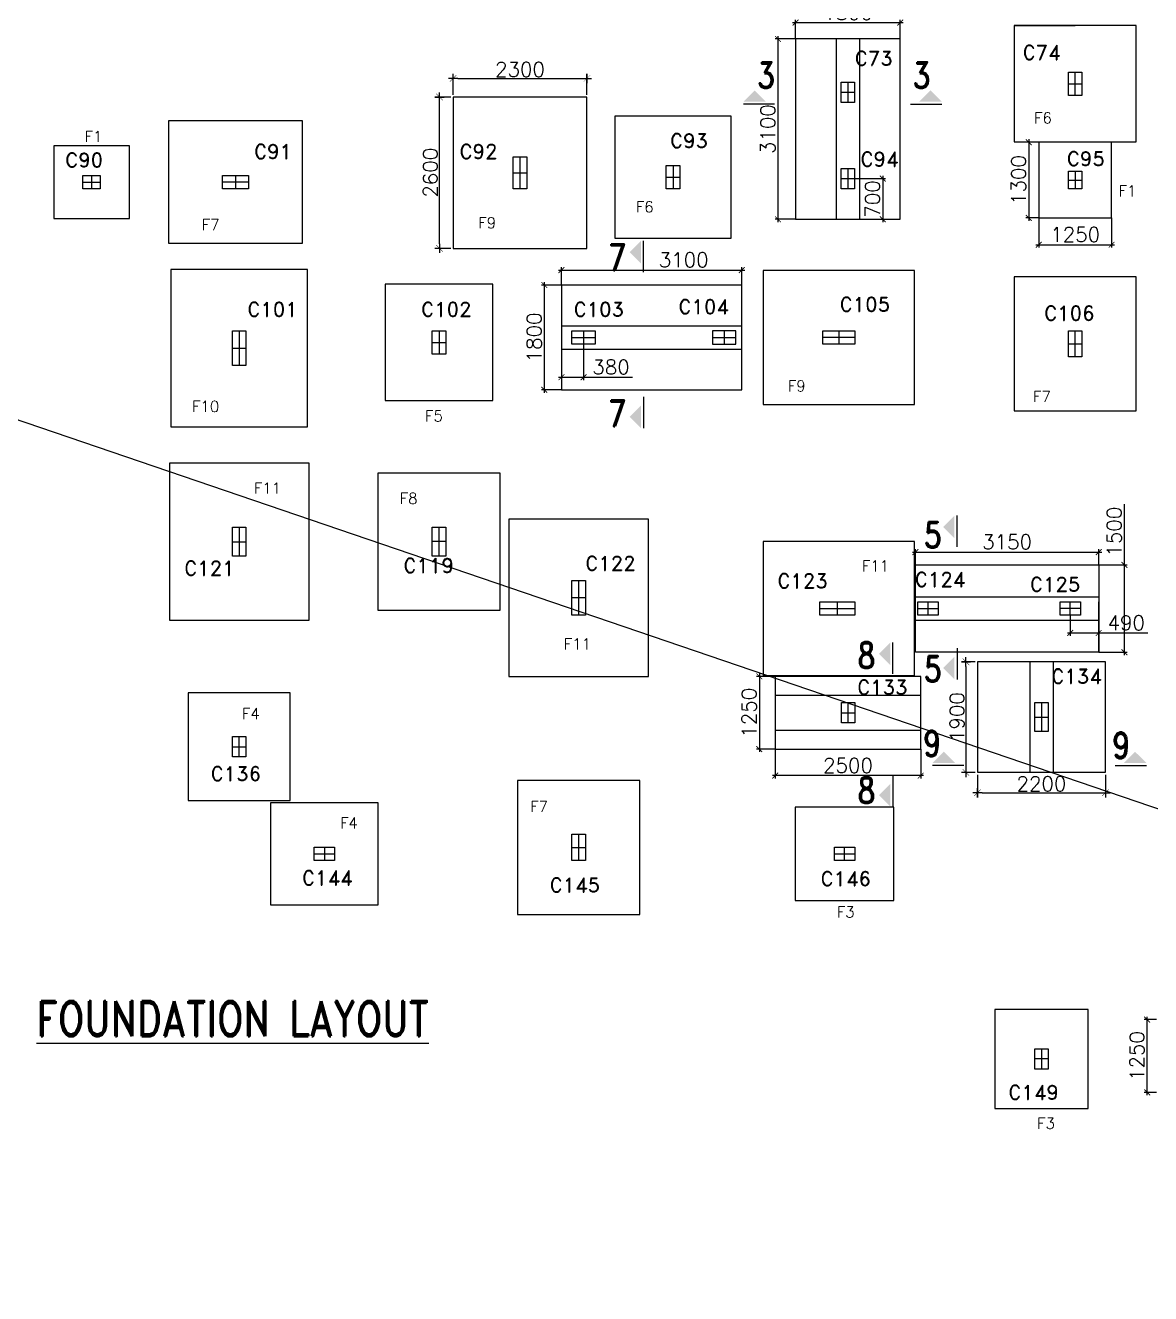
# Model space of a CAD drawing. Extents: x -135417 to 231627, y -456934 to -124458.
# Drawn here: x 31842 to 51183, y -383897 to -362100 of the extents above; entities that cross this region are included whole.
import ezdxf
from ezdxf.enums import TextEntityAlignment as Align

# ---------------------------------------------------------------- set-up
doc = ezdxf.new("R2010")
doc.units = 0
doc.header["$LTSCALE"] = 1000
doc.header["$MEASUREMENT"] = 0
doc.layers.get('0').update_dxf_attribs({"linetype": 'CONTINUOUS'})
doc.layers.get('DEFPOINTS').update_dxf_attribs({"linetype": 'CONTINUOUS'})
for name, color, linetype in [('BEAM', 4, 'CONTINUOUS'), ('COLU-1', 3, 'CONTINUOUS'), ('CON', 2, 'CONTINUOUS'), ('DIM', 9, 'CONTINUOUS'), ('ECPL', 5, 'CONTINUOUS'), ('FOOT', 4, 'CONTINUOUS'), ('SECT', 6, 'CONTINUOUS'), ('TXT1', 2, 'CONTINUOUS')]:
    doc.layers.add(name, color=color, linetype=linetype)
doc.styles.add('DIM-ARIAL', font='ARIAL.TTF', dxfattribs={"width": 0.75})
doc.styles.add('ROMAND', font='romand.shx')
doc.styles.add('ROMANS', font='r.shx', dxfattribs={"height": 250})
doc.dimstyles.new('INT', dxfattribs={"dimtxt": 200, "dimasz": 80, "dimexe": 80, "dimexo": 40, "dimgap": 30, "dimtad": 1, "dimdec": 0, "dimzin": 0, "dimtxsty": 'ROMANS', "dimblk": 'DIMTICK', "dimblk1": 'DIMTICK', "dimblk2": 'DIMTICK', "dimsah": 1, "dimcen": -0.25, "dimclrd": 7, "dimclre": 7, "dimclrt": 4, "dimazin": 3, "dimtfac": 1, "dimtdec": 0, "dimtix": 1, "dimtofl": 0, "dimtmove": 0, "dimatfit": 3, "dimtolj": 1, "dimtzin": 0})
doc.dimstyles.new('NEW', dxfattribs={"dimtxt": 250, "dimasz": 100, "dimexe": 50, "dimexo": 0.03, "dimgap": 50, "dimtad": 1, "dimdec": 0, "dimrnd": 1e-05, "dimzin": 0, "dimtxsty": 'ROMANS', "dimblk": 'ARCHTICK', "dimblk1": 'ARCHTICK', "dimblk2": 'ARCHTICK', "dimsah": 1, "dimcen": 0, "dimdle": 50, "dimclrd": 7, "dimclre": 7, "dimclrt": 4, "dimazin": 3, "dimtfac": 1, "dimtdec": 0, "dimtofl": 0, "dimtmove": 0, "dimatfit": 3, "dimtolj": 1, "dimtzin": 0})

# ---------------------------------------------------------------- blocks, each defined once
blk = doc.blocks.new('DIMTICK')
for p, q in [((-1, 0), (1, 0)), ((0, 1), (0, -1))]:
    blk.add_line(p, q)
at = {"color": 2, "const_width": 0.1}
blk.add_lwpolyline([(0.71, 0.71), (-0.71, -0.71)], dxfattribs=at)
blk = doc.blocks.new('*D127')
at = {"color": 7, "linetype": 'BYBLOCK'}
for p, q in [((39153, -363332), (38878, -363332)), ((38958, -365852), (38958, -363412)), ((39153, -365932), (38878, -365932))]:
    blk.add_line(p, q, dxfattribs=at)
at = {"layer": 'DEFPOINTS', "color": 0, "linetype": 'BYBLOCK'}
for p in [(38958, -363332), (39193, -363332), (39193, -365932)]:
    blk.add_point(p, dxfattribs=at)
at = {"color": 7, "linetype": 'BYBLOCK', "xscale": 80, "yscale": 80, "zscale": 80}
for p, rotation in [((38958, -363332), 90), ((38958, -365932), 270)]:
    blk.add_blockref('DIMTICK', p, dxfattribs=dict(at, rotation=rotation))
at = {"color": 4, "linetype": 'BYBLOCK', "insert": (38803, -364632), "char_height": 250, "attachment_point": 5, "rotation": 90, "style": 'ROMANS'}
blk.add_mtext('\\A1;2600', dxfattribs=at)
blk = doc.blocks.new('*D125')
at = {"color": 7, "linetype": 'BYBLOCK'}
for p, q in [((39193, -363292), (39193, -362932)), ((39273, -363012), (41413, -363012)), ((41493, -363292), (41493, -362932))]:
    blk.add_line(p, q, dxfattribs=at)
at = {"layer": 'DEFPOINTS', "color": 0, "linetype": 'BYBLOCK'}
for p in [(41493, -363012), (39193, -363332), (41493, -363332)]:
    blk.add_point(p, dxfattribs=at)
at = {"color": 7, "linetype": 'BYBLOCK', "xscale": 80, "yscale": 80, "zscale": 80, "rotation": 180}
blk.add_blockref('DIMTICK', (39193, -363012), dxfattribs=at)
at = {"color": 7, "linetype": 'BYBLOCK', "xscale": 80, "yscale": 80, "zscale": 80}
blk.add_blockref('DIMTICK', (41493, -363012), dxfattribs=at)
at = {"color": 4, "linetype": 'BYBLOCK', "insert": (40343, -362857), "char_height": 250, "attachment_point": 5, "style": 'ROMANS'}
blk.add_mtext('\\A1;2300', dxfattribs=at)
blk = doc.blocks.new('_ARCHTICK')
at = {"color": 0, "linetype": 'BYBLOCK', "const_width": 0.15}
blk.add_lwpolyline([(-0.5, -0.5), (0.5, 0.5)], dxfattribs=at)
blk = doc.blocks.new('*D154')
at = {"linetype": 'BYBLOCK'}
for p, q in [((48836, -362103), (49886, -362103)), ((50936, -362103), (49887, -362103))]:
    blk.add_line(p, q, dxfattribs=at)
at = {"layer": 'DEFPOINTS', "color": 0, "linetype": 'BYBLOCK'}
for p in [(48836, -362103), (50936, -362103), (50936, -362103)]:
    blk.add_point(p, dxfattribs=at)
at = {"linetype": 'BYBLOCK', "xscale": 0.05, "yscale": 0.05, "zscale": 0.05, "rotation": 180}
blk.add_blockref('_ARCHTICK', (48836, -362103), dxfattribs=at)
at = {"linetype": 'BYBLOCK', "xscale": 0.05, "yscale": 0.05, "zscale": 0.05}
blk.add_blockref('_ARCHTICK', (50936, -362103), dxfattribs=at)
at = {"color": 53, "linetype": 'BYBLOCK', "insert": (49886, -362103), "char_height": 0.17, "attachment_point": 5, "style": 'DIM-ARIAL'}
blk.add_mtext('\\A1;2100.000', dxfattribs=at)
blk = doc.blocks.new('*D103')
at = {"color": 7, "linetype": 'BYBLOCK'}
for p, q in [((48166, -373038), (47929, -373038)), ((48009, -373118), (48009, -374858)), ((48166, -374938), (47929, -374938))]:
    blk.add_line(p, q, dxfattribs=at)
at = {"layer": 'DEFPOINTS', "color": 0, "linetype": 'BYBLOCK'}
for p in [(48206, -373038), (48009, -374938), (48206, -374938)]:
    blk.add_point(p, dxfattribs=at)
at = {"color": 7, "linetype": 'BYBLOCK', "xscale": 80, "yscale": 80, "zscale": 80}
for p, rotation in [((48009, -373038), 90), ((48009, -374938), 270)]:
    blk.add_blockref('DIMTICK', p, dxfattribs=dict(at, rotation=rotation))
at = {"color": 4, "linetype": 'BYBLOCK', "insert": (47854, -373988), "char_height": 250, "attachment_point": 5, "rotation": 90, "style": 'ROMANS'}
blk.add_mtext('\\A1;1900', dxfattribs=at)
blk = doc.blocks.new('*D102')
at = {"color": 7, "linetype": 'BYBLOCK'}
for p, q in [((48206, -374978), (48206, -375370)), ((50406, -374978), (50406, -375370)), ((48286, -375290), (50326, -375290))]:
    blk.add_line(p, q, dxfattribs=at)
at = {"layer": 'DEFPOINTS', "color": 0, "linetype": 'BYBLOCK'}
for p in [(48206, -374938), (50406, -374938), (50406, -375290)]:
    blk.add_point(p, dxfattribs=at)
at = {"color": 7, "linetype": 'BYBLOCK', "xscale": 80, "yscale": 80, "zscale": 80, "rotation": 180}
blk.add_blockref('DIMTICK', (48206, -375290), dxfattribs=at)
at = {"color": 7, "linetype": 'BYBLOCK', "xscale": 80, "yscale": 80, "zscale": 80}
blk.add_blockref('DIMTICK', (50406, -375290), dxfattribs=at)
at = {"color": 4, "linetype": 'BYBLOCK', "insert": (49306, -375135), "char_height": 250, "attachment_point": 5, "style": 'ROMANS'}
blk.add_mtext('\\A1;2200', dxfattribs=at)
blk = doc.blocks.new('*D105')
at = {"color": 7, "linetype": 'BYBLOCK'}
for p, q in [((49801, -372238), (49801, -372592)), ((50291, -372238), (50291, -372592)), ((49751, -372542), (50291, -372542)), ((50291, -372542), (51134, -372542))]:
    blk.add_line(p, q, dxfattribs=at)
at = {"layer": 'DEFPOINTS', "color": 0, "linetype": 'BYBLOCK'}
for p in [(49801, -372238), (50291, -372238), (50291, -372542)]:
    blk.add_point(p, dxfattribs=at)
at = {"color": 7, "linetype": 'BYBLOCK', "xscale": 100, "yscale": 100, "zscale": 100, "rotation": 180}
blk.add_blockref('_ARCHTICK', (49801, -372542), dxfattribs=at)
at = {"color": 7, "linetype": 'BYBLOCK', "xscale": 100, "yscale": 100, "zscale": 100}
blk.add_blockref('_ARCHTICK', (50291, -372542), dxfattribs=at)
at = {"color": 4, "linetype": 'BYBLOCK', "insert": (50763, -372367), "char_height": 250, "attachment_point": 5, "style": 'ROMANS'}
blk.add_mtext('\\A1;490', dxfattribs=at)
blk = doc.blocks.new('*D101')
at = {"color": 7, "linetype": 'BYBLOCK'}
for p, q in [((47091, -371152), (50341, -371152)), ((47141, -371373), (47141, -371102)), ((50291, -371373), (50291, -371102))]:
    blk.add_line(p, q, dxfattribs=at)
at = {"layer": 'DEFPOINTS', "color": 0, "linetype": 'BYBLOCK'}
for p in [(50291, -371152), (47141, -371373), (50291, -371373)]:
    blk.add_point(p, dxfattribs=at)
at = {"color": 7, "linetype": 'BYBLOCK', "xscale": 100, "yscale": 100, "zscale": 100, "rotation": 180}
blk.add_blockref('_ARCHTICK', (47141, -371152), dxfattribs=at)
at = {"color": 7, "linetype": 'BYBLOCK', "xscale": 100, "yscale": 100, "zscale": 100}
blk.add_blockref('_ARCHTICK', (50291, -371152), dxfattribs=at)
at = {"color": 4, "linetype": 'BYBLOCK', "insert": (48716, -370977), "char_height": 250, "attachment_point": 5, "style": 'ROMANS'}
blk.add_mtext('\\A1;3150', dxfattribs=at)
blk = doc.blocks.new('*D104')
at = {"color": 7, "linetype": 'BYBLOCK'}
for p, q in [((50731, -371373), (50731, -370328)), ((50291, -371373), (50781, -371373)), ((50731, -372923), (50731, -371373)), ((50291, -372873), (50781, -372873))]:
    blk.add_line(p, q, dxfattribs=at)
at = {"layer": 'DEFPOINTS', "color": 0, "linetype": 'BYBLOCK'}
for p in [(50291, -371373), (50731, -371373), (50291, -372873)]:
    blk.add_point(p, dxfattribs=at)
at = {"color": 7, "linetype": 'BYBLOCK', "xscale": 100, "yscale": 100, "zscale": 100}
for p, rotation in [((50731, -371373), 90), ((50731, -372873), 270)]:
    blk.add_blockref('_ARCHTICK', p, dxfattribs=dict(at, rotation=rotation))
at = {"color": 4, "linetype": 'BYBLOCK', "insert": (50556, -370801), "char_height": 250, "attachment_point": 5, "rotation": 90, "style": 'ROMANS'}
blk.add_mtext('\\A1;1500', dxfattribs=at)
blk = doc.blocks.new('*D130')
at = {"color": 7, "linetype": 'BYBLOCK'}
for p, q in [((41006, -366305), (44206, -366305)), ((41056, -366563), (41056, -366255)), ((44156, -366563), (44156, -366255))]:
    blk.add_line(p, q, dxfattribs=at)
at = {"layer": 'DEFPOINTS', "color": 0, "linetype": 'BYBLOCK'}
for p in [(44156, -366305), (41056, -366563), (44156, -366563)]:
    blk.add_point(p, dxfattribs=at)
at = {"color": 7, "linetype": 'BYBLOCK', "xscale": 100, "yscale": 100, "zscale": 100, "rotation": 180}
blk.add_blockref('_ARCHTICK', (41056, -366305), dxfattribs=at)
at = {"color": 7, "linetype": 'BYBLOCK', "xscale": 100, "yscale": 100, "zscale": 100}
blk.add_blockref('_ARCHTICK', (44156, -366305), dxfattribs=at)
at = {"color": 4, "linetype": 'BYBLOCK', "insert": (43157, -366130), "char_height": 250, "attachment_point": 5, "style": 'ROMANS'}
blk.add_mtext('\\A1;3100', dxfattribs=at)
blk = doc.blocks.new('*D94')
at = {"color": 7, "linetype": 'BYBLOCK'}
for p, q in [((41056, -366563), (40712, -366563)), ((40762, -368413), (40762, -366513)), ((41056, -368363), (40712, -368363))]:
    blk.add_line(p, q, dxfattribs=at)
at = {"layer": 'DEFPOINTS', "color": 0, "linetype": 'BYBLOCK'}
for p in [(40762, -366563), (41056, -366563), (41056, -368363)]:
    blk.add_point(p, dxfattribs=at)
at = {"color": 7, "linetype": 'BYBLOCK', "xscale": 100, "yscale": 100, "zscale": 100}
for p, rotation in [((40762, -366563), 90), ((40762, -368363), 270)]:
    blk.add_blockref('_ARCHTICK', p, dxfattribs=dict(at, rotation=rotation))
at = {"color": 4, "linetype": 'BYBLOCK', "insert": (40587, -367463), "char_height": 250, "attachment_point": 5, "rotation": 90, "style": 'ROMANS'}
blk.add_mtext('\\A1;1800', dxfattribs=at)
blk = doc.blocks.new('*D97')
at = {"color": 7, "linetype": 'BYBLOCK'}
for p, q in [((41056, -367578), (41056, -368197)), ((41436, -367578), (41436, -368197)), ((41006, -368147), (41436, -368147)), ((41436, -368147), (42279, -368147))]:
    blk.add_line(p, q, dxfattribs=at)
at = {"layer": 'DEFPOINTS', "color": 0, "linetype": 'BYBLOCK'}
for p in [(41056, -367578), (41436, -367578), (41056, -368147)]:
    blk.add_point(p, dxfattribs=at)
at = {"color": 7, "linetype": 'BYBLOCK', "xscale": 100, "yscale": 100, "zscale": 100, "rotation": 180}
blk.add_blockref('_ARCHTICK', (41056, -368147), dxfattribs=at)
at = {"color": 7, "linetype": 'BYBLOCK', "xscale": 100, "yscale": 100, "zscale": 100}
blk.add_blockref('_ARCHTICK', (41436, -368147), dxfattribs=at)
at = {"color": 4, "linetype": 'BYBLOCK', "insert": (41908, -367972), "char_height": 250, "attachment_point": 5, "style": 'ROMANS'}
blk.add_mtext('\\A1;380', dxfattribs=at)
blk = doc.blocks.new('*D96')
at = {"color": 7, "linetype": 'BYBLOCK'}
for p, q in [((44731, -374538), (44731, -375044)), ((47231, -374538), (47231, -375044)), ((47281, -374994), (44681, -374994))]:
    blk.add_line(p, q, dxfattribs=at)
at = {"layer": 'DEFPOINTS', "color": 0, "linetype": 'BYBLOCK'}
for p in [(44731, -374538), (47231, -374538), (44731, -374994)]:
    blk.add_point(p, dxfattribs=at)
at = {"color": 7, "linetype": 'BYBLOCK', "xscale": 100, "yscale": 100, "zscale": 100, "rotation": 180}
blk.add_blockref('_ARCHTICK', (44731, -374994), dxfattribs=at)
at = {"color": 7, "linetype": 'BYBLOCK', "xscale": 100, "yscale": 100, "zscale": 100}
blk.add_blockref('_ARCHTICK', (47231, -374994), dxfattribs=at)
at = {"color": 4, "linetype": 'BYBLOCK', "insert": (45981, -374819), "char_height": 250, "attachment_point": 5, "style": 'ROMANS'}
blk.add_mtext('\\A1;2500', dxfattribs=at)
blk = doc.blocks.new('*D98')
at = {"color": 7, "linetype": 'BYBLOCK'}
for p, q in [((44731, -373288), (44407, -373288)), ((44457, -373238), (44457, -374588)), ((44731, -374538), (44407, -374538))]:
    blk.add_line(p, q, dxfattribs=at)
at = {"layer": 'DEFPOINTS', "color": 0, "linetype": 'BYBLOCK'}
for p in [(44731, -373288), (44457, -374538), (44731, -374538)]:
    blk.add_point(p, dxfattribs=at)
at = {"color": 7, "linetype": 'BYBLOCK', "xscale": 100, "yscale": 100, "zscale": 100}
for p, rotation in [((44457, -373288), 90), ((44457, -374538), 270)]:
    blk.add_blockref('_ARCHTICK', p, dxfattribs=dict(at, rotation=rotation))
at = {"color": 4, "linetype": 'BYBLOCK', "insert": (44282, -373913), "char_height": 250, "attachment_point": 5, "rotation": 90, "style": 'ROMANS'}
blk.add_mtext('\\A1;1250', dxfattribs=at)
blk = doc.blocks.new('*D100')
at = {"color": 7, "linetype": 'BYBLOCK'}
for p, q in [((51286, -379188), (51073, -379188)), ((51123, -380488), (51123, -379138)), ((51286, -380438), (51073, -380438))]:
    blk.add_line(p, q, dxfattribs=at)
at = {"layer": 'DEFPOINTS', "color": 0, "linetype": 'BYBLOCK'}
for p in [(51123, -379188), (51286, -379188), (51286, -380438)]:
    blk.add_point(p, dxfattribs=at)
at = {"color": 7, "linetype": 'BYBLOCK', "xscale": 100, "yscale": 100, "zscale": 100}
for p, rotation in [((51123, -379188), 90), ((51123, -380438), 270)]:
    blk.add_blockref('_ARCHTICK', p, dxfattribs=dict(at, rotation=rotation))
at = {"color": 4, "linetype": 'BYBLOCK', "insert": (50948, -379813), "char_height": 250, "attachment_point": 5, "rotation": 90, "style": 'ROMANS'}
blk.add_mtext('\\A1;1250', dxfattribs=at)
blk = doc.blocks.new('*D131')
at = {"color": 7, "linetype": 'BYBLOCK'}
for p, q in [((45079, -362333), (44727, -362333)), ((44777, -362283), (44777, -365483)), ((45079, -365433), (44727, -365433))]:
    blk.add_line(p, q, dxfattribs=at)
at = {"layer": 'DEFPOINTS', "color": 0, "linetype": 'BYBLOCK'}
for p in [(45079, -362333), (44777, -365433), (45079, -365433)]:
    blk.add_point(p, dxfattribs=at)
at = {"color": 7, "linetype": 'BYBLOCK', "xscale": 100, "yscale": 100, "zscale": 100}
for p, rotation in [((44777, -362333), 90), ((44777, -365433), 270)]:
    blk.add_blockref('_ARCHTICK', p, dxfattribs=dict(at, rotation=rotation))
at = {"color": 4, "linetype": 'BYBLOCK', "insert": (44602, -363883), "char_height": 250, "attachment_point": 5, "rotation": 90, "style": 'ROMANS'}
blk.add_mtext('\\A1;3100', dxfattribs=at)
blk = doc.blocks.new('*D115')
at = {"color": 7, "linetype": 'BYBLOCK'}
for p, q in [((45079, -362333), (45079, -362003)), ((46879, -362333), (46879, -362003)), ((45029, -362053), (46929, -362053))]:
    blk.add_line(p, q, dxfattribs=at)
at = {"layer": 'DEFPOINTS', "color": 0, "linetype": 'BYBLOCK'}
for p in [(46879, -362053), (45079, -362333), (46879, -362333)]:
    blk.add_point(p, dxfattribs=at)
at = {"color": 7, "linetype": 'BYBLOCK', "xscale": 100, "yscale": 100, "zscale": 100, "rotation": 180}
blk.add_blockref('_ARCHTICK', (45079, -362053), dxfattribs=at)
at = {"color": 7, "linetype": 'BYBLOCK', "xscale": 100, "yscale": 100, "zscale": 100}
blk.add_blockref('_ARCHTICK', (46879, -362053), dxfattribs=at)
at = {"color": 4, "linetype": 'BYBLOCK', "insert": (45979, -361878), "char_height": 250, "attachment_point": 5, "style": 'ROMANS'}
blk.add_mtext('\\A1;1800', dxfattribs=at)
blk = doc.blocks.new('*D150')
at = {"color": 7, "linetype": 'BYBLOCK'}
for p, q in [((46094, -364733), (46628, -364733)), ((46578, -364683), (46578, -365483)), ((46094, -365433), (46628, -365433))]:
    blk.add_line(p, q, dxfattribs=at)
at = {"layer": 'DEFPOINTS', "color": 0, "linetype": 'BYBLOCK'}
for p in [(46094, -364733), (46094, -365433), (46578, -365433)]:
    blk.add_point(p, dxfattribs=at)
at = {"color": 7, "linetype": 'BYBLOCK', "xscale": 100, "yscale": 100, "zscale": 100}
for p, rotation in [((46578, -364733), 90), ((46578, -365433), 270)]:
    blk.add_blockref('_ARCHTICK', p, dxfattribs=dict(at, rotation=rotation))
at = {"color": 4, "linetype": 'BYBLOCK', "insert": (46403, -365083), "char_height": 250, "attachment_point": 5, "rotation": 90, "style": 'ROMANS'}
blk.add_mtext('\\A1;700', dxfattribs=at)
blk = doc.blocks.new('*D153')
at = {"color": 7, "linetype": 'BYBLOCK'}
for p, q in [((49261, -364108), (49038, -364108)), ((49088, -364058), (49088, -365458)), ((49261, -365408), (49038, -365408))]:
    blk.add_line(p, q, dxfattribs=at)
at = {"layer": 'DEFPOINTS', "color": 0, "linetype": 'BYBLOCK'}
for p in [(49261, -364108), (49088, -365408), (49261, -365408)]:
    blk.add_point(p, dxfattribs=at)
at = {"color": 7, "linetype": 'BYBLOCK', "xscale": 100, "yscale": 100, "zscale": 100}
for p, rotation in [((49088, -364108), 90), ((49088, -365408), 270)]:
    blk.add_blockref('_ARCHTICK', p, dxfattribs=dict(at, rotation=rotation))
at = {"color": 4, "linetype": 'BYBLOCK', "insert": (48913, -364758), "char_height": 250, "attachment_point": 5, "rotation": 90, "style": 'ROMANS'}
blk.add_mtext('\\A1;1300', dxfattribs=at)
blk = doc.blocks.new('*D152')
at = {"color": 7, "linetype": 'BYBLOCK'}
for p, q in [((49261, -365408), (49261, -365920)), ((50511, -365408), (50511, -365920)), ((49211, -365870), (50561, -365870))]:
    blk.add_line(p, q, dxfattribs=at)
at = {"layer": 'DEFPOINTS', "color": 0, "linetype": 'BYBLOCK'}
for p in [(49261, -365408), (50511, -365408), (50511, -365870)]:
    blk.add_point(p, dxfattribs=at)
at = {"color": 7, "linetype": 'BYBLOCK', "xscale": 100, "yscale": 100, "zscale": 100, "rotation": 180}
blk.add_blockref('_ARCHTICK', (49261, -365870), dxfattribs=at)
at = {"color": 7, "linetype": 'BYBLOCK', "xscale": 100, "yscale": 100, "zscale": 100}
blk.add_blockref('_ARCHTICK', (50511, -365870), dxfattribs=at)
at = {"color": 4, "linetype": 'BYBLOCK', "insert": (49886, -365695), "char_height": 250, "attachment_point": 5, "style": 'ROMANS'}
blk.add_mtext('\\A1;1250', dxfattribs=at)

msp = doc.modelspace()

# ---------------------------------------------------------------- linework, layer by layer
msp.add_line((-135417.0874, -311875.0444), (231626.7135, -437071.8053))
at = {"layer": 'BEAM'}
for p, q in [((41056.385, -367348.1475), (41056.385, -368363.1475)), ((41056.385, -368363.1475), (41636.385, -368363.1475)), ((50291.385, -372873.1475), (50291.385, -372008.1475)), ((50291.385, -372873.1475), (49626.385, -372873.1475))]:
    msp.add_line(p, q, dxfattribs=at)
at = {"layer": 'COLU-1'}
for points in [[(50001.385, -363303.1475), (49771.385, -363303.1475), (49771.385, -362903.1475), (50001.385, -362903.1475), (50001.385, -363303.1475)], [(46094.385, -363423.1475), (45864.385, -363423.1475), (45864.385, -363073.1475), (46094.385, -363073.1475), (46094.385, -363423.1475)], [(40458.385, -364908.1475), (40228.385, -364908.1475), (40228.385, -364358.1475), (40458.385, -364358.1475), (40458.385, -364908.1475)], [(43088.385, -364908.1475), (42858.385, -364908.1475), (42858.385, -364508.1475), (43088.385, -364508.1475), (43088.385, -364908.1475)], [(46094.385, -364908.1475), (45864.385, -364908.1475), (45864.385, -364558.1475), (46094.385, -364558.1475), (46094.385, -364908.1475)], [(32829.1987, -364908.1475), (32829.1987, -364678.1475), (33129.1987, -364678.1475), (33129.1987, -364908.1475), (32829.1987, -364908.1475)], [(35228.385, -364908.1475), (35228.385, -364678.1475), (35678.385, -364678.1475), (35678.385, -364908.1475), (35228.385, -364908.1475)], [(35632.0125, -367948.1475), (35402.0125, -367948.1475), (35402.0125, -367348.1475), (35632.0125, -367348.1475), (35632.0125, -367948.1475)], [(39066.385, -367748.1475), (38836.385, -367748.1475), (38836.385, -367348.1475), (39066.385, -367348.1475), (39066.385, -367748.1475)], [(41236.385, -367578.1475), (41236.385, -367348.1475), (41636.385, -367348.1475), (41636.385, -367578.1475), (41236.385, -367578.1475)], [(45546.385, -367578.1475), (45546.385, -367348.1475), (46096.385, -367348.1475), (46096.385, -367578.1475), (45546.385, -367578.1475)], [(50001.385, -367799.0122), (49771.385, -367799.0122), (49771.385, -367349.0122), (50001.385, -367349.0122), (50001.385, -367799.0122)], [(35632.0125, -371223.1475), (35402.0125, -371223.1475), (35402.0125, -370723.1475), (35632.0125, -370723.1475), (35632.0125, -371223.1475)], [(39066.385, -371223.1475), (38836.385, -371223.1475), (38836.385, -370723.1475), (39066.385, -370723.1475), (39066.385, -371223.1475)], [(41466.385, -372238.1475), (41236.385, -372238.1475), (41236.385, -371638.1475), (41466.385, -371638.1475), (41466.385, -372238.1475)], [(46096.385, -372008.1475), (46096.385, -372238.1475), (45496.385, -372238.1475), (45496.385, -372008.1475), (46096.385, -372008.1475)], [(47531.385, -372008.1475), (47531.385, -372238.1475), (47181.385, -372238.1475), (47181.385, -372008.1475), (47531.385, -372008.1475)], [(49976.385, -372008.1475), (49976.385, -372238.1475), (49626.385, -372238.1475), (49626.385, -372008.1475), (49976.385, -372008.1475)], [(46096.385, -374088.1475), (45866.385, -374088.1475), (45866.385, -373738.1475), (46096.385, -373738.1475), (46096.385, -374088.1475)], [(49421.385, -374238.1475), (49191.385, -374238.1475), (49191.385, -373738.1475), (49421.385, -373738.1475), (49421.385, -374238.1475)], [(35632.0125, -374673.1475), (35402.0125, -374673.1475), (35402.0125, -374323.1475), (35632.0125, -374323.1475), (35632.0125, -374673.1475)], [(41466.385, -376453.1475), (41236.385, -376453.1475), (41236.385, -376003.1475), (41466.385, -376003.1475), (41466.385, -376453.1475)], [(36806.385, -376453.1475), (36806.385, -376223.1475), (37156.385, -376223.1475), (37156.385, -376453.1475), (36806.385, -376453.1475)], [(45746.385, -376453.1475), (45746.385, -376223.1475), (46096.385, -376223.1475), (46096.385, -376453.1475), (45746.385, -376453.1475)], [(49421.385, -380038.1475), (49191.385, -380038.1475), (49191.385, -379688.1475), (49421.385, -379688.1475), (49421.385, -380038.1475)]]:
    msp.add_lwpolyline(points, dxfattribs=at)
for points in [[(49771.385, -364608.1475), (50001.385, -364608.1475), (50001.385, -364908.1475), (49771.385, -364908.1475)], [(43651.385, -367578.1475), (44051.385, -367578.1475), (44051.385, -367350.4677), (43651.385, -367350.4677)]]:
    msp.add_lwpolyline(points, close=True, dxfattribs=at)
at = {"layer": 'ECPL'}
for p, q in [((49886.385, -363303.1475), (49886.385, -362903.1475)), ((45979.385, -363073.1475), (45979.385, -363423.1475)), ((49771.385, -363103.1475), (50001.385, -363103.1475)), ((45864.385, -363248.1475), (46094.385, -363248.1475)), ((40343.385, -364908.1475), (40343.385, -364358.1475)), ((40228.385, -364632.1382), (40458.385, -364632.1382)), ((42973.385, -364508.1475), (42973.385, -364908.1475)), ((45979.385, -364558.1475), (45979.385, -364908.1475)), ((49886.385, -364608.1475), (49886.385, -364908.1475)), ((32829.1987, -364793.1475), (33129.1987, -364793.1475)), ((32979.1987, -364678.1475), (32979.1987, -364908.1475)), ((35678.385, -364793.1475), (35228.385, -364793.1475)), ((35453.385, -364678.1475), (35453.385, -364908.1475)), ((42858.385, -364708.1475), (43088.385, -364708.1475)), ((45864.385, -364733.1475), (46094.385, -364733.1475)), ((49771.385, -364758.1475), (50001.385, -364758.1475)), ((35517.0125, -367348.1475), (35517.0125, -367948.1475)), ((38951.385, -367348.1475), (38951.385, -367748.1475)), ((41236.385, -367463.1475), (41636.385, -367463.1475)), ((41436.385, -367348.1475), (41436.385, -367578.1475)), ((43651.385, -367464.3076), (44051.385, -367464.3076)), ((43851.385, -367350.4677), (43851.385, -367578.1475)), ((46096.385, -367463.1475), (45546.385, -367463.1475)), ((45821.385, -367348.1475), (45821.385, -367578.1475)), ((49886.385, -367799.0122), (49886.385, -367349.0122)), ((35402.0125, -367648.1475), (35632.0125, -367648.1475)), ((38836.385, -367548.1475), (39066.385, -367548.1475)), ((49771.385, -367574.0122), (50001.385, -367574.0122)), ((35517.0125, -370723.1475), (35517.0125, -371223.1475)), ((38951.385, -371223.1475), (38951.385, -370723.1475)), ((35402.0125, -370976.1458), (35632.0125, -370976.1458)), ((39066.385, -370973.1475), (38836.385, -370973.1475)), ((41351.385, -371638.1475), (41351.385, -372238.1475)), ((41466.385, -371938.1475), (41236.385, -371938.1475)), ((45792.7176, -372008.1475), (45792.7176, -372238.1475)), ((47356.385, -372238.1475), (47356.385, -372008.1475)), ((49801.385, -372238.1475), (49801.385, -372008.1475)), ((45496.385, -372123.1475), (46096.385, -372123.1475)), ((47181.385, -372123.1475), (47531.385, -372123.1475)), ((49976.385, -372123.1475), (49626.385, -372123.1475)), ((45981.385, -374088.1475), (45981.385, -373738.1475)), ((49306.385, -373738.1475), (49306.385, -374238.1475)), ((45866.385, -373913.1475), (46096.385, -373913.1475)), ((49191.385, -373987.5418), (49421.385, -373987.5418)), ((35517.0125, -374673.1475), (35517.0125, -374323.1475)), ((35402.0125, -374498.5279), (35632.0125, -374498.5279)), ((41351.385, -376003.1475), (41351.385, -376453.1475)), ((36806.385, -376338.1475), (37156.385, -376338.1475)), ((36981.385, -376223.1475), (36981.385, -376453.1475)), ((41236.385, -376228.1475), (41466.385, -376228.1475)), ((45746.385, -376338.1475), (46096.385, -376338.1475)), ((45915.8425, -376223.1475), (45915.8425, -376453.1475)), ((49306.385, -379688.1475), (49306.385, -380038.1475)), ((49421.385, -379863.1475), (49191.385, -379863.1475))]:
    msp.add_line(p, q, dxfattribs=at)
at = {"layer": 'FOOT'}
for p, q in [((45779.385, -362333.1475), (45779.385, -365433.1475)), ((46179.385, -362333.1475), (46179.385, -365433.1475)), ((41056.385, -367263.1475), (44156.385, -367263.1475)), ((41056.385, -367663.1475), (44156.385, -367663.1475)), ((47141.385, -371923.1475), (50291.385, -371923.1475)), ((47141.385, -372323.1475), (50291.385, -372323.1475)), ((49106.385, -373037.5418), (49106.385, -374937.5418)), ((49506.385, -373037.5418), (49506.385, -374937.5418)), ((44731.385, -373613.1475), (47231.385, -373613.1475)), ((44731.385, -374213.1475), (47231.385, -374213.1475))]:
    msp.add_line(p, q, dxfattribs=at)
for points in [[(50936.385, -364103.1475), (50936.385, -362103.1475), (48836.385, -362103.1475), (48836.385, -364103.1475)], [(45079.385, -365433.1475), (46879.385, -365433.1475), (46879.385, -362333.1475), (45079.385, -362333.1475)], [(39193.385, -365932.1382), (41493.385, -365932.1382), (41493.385, -363332.1382), (39193.385, -363332.1382)], [(36603.385, -365843.1475), (36603.385, -363743.1475), (34303.385, -363743.1475), (34303.385, -365843.1475)], [(41973.385, -365758.1475), (43973.385, -365758.1475), (43973.385, -363658.1475), (41973.385, -363658.1475)], [(32329.1987, -364168.1475), (32329.1987, -365418.1475), (33629.1987, -365418.1475), (33629.1987, -364168.1475)], [(49261.385, -365408.1475), (50511.385, -365408.1475), (50511.385, -364108.1475), (49261.385, -364108.1475)], [(34342.0125, -368998.1475), (36692.0125, -368998.1475), (36692.0125, -366298.1475), (34342.0125, -366298.1475)], [(44521.385, -366313.1475), (44521.385, -368613.1475), (47121.385, -368613.1475), (47121.385, -366313.1475)], [(38026.385, -368548.1475), (39876.385, -368548.1475), (39876.385, -366548.1475), (38026.385, -366548.1475)], [(41056.385, -368363.1475), (44156.385, -368363.1475), (44156.385, -366563.1475), (41056.385, -366563.1475)], [(48836.385, -368724.0122), (50936.385, -368724.0122), (50936.385, -366424.0122), (48836.385, -366424.0122)], [(34317.0125, -372323.1475), (36717.0125, -372323.1475), (36717.0125, -369623.1475), (34317.0125, -369623.1475)], [(37901.385, -372148.1475), (40001.385, -372148.1475), (40001.385, -369798.1475), (37901.385, -369798.1475)], [(40151.385, -373288.1475), (42551.385, -373288.1475), (42551.385, -370588.1475), (40151.385, -370588.1475)], [(44521.385, -370973.1475), (44521.385, -373273.1475), (47121.385, -373273.1475), (47121.385, -370973.1475)], [(50291.385, -372873.1475), (47141.385, -372873.1475), (47141.385, -371373.1475), (50291.385, -371373.1475)], [(48206.385, -374937.5418), (50406.385, -374937.5418), (50406.385, -373037.5418), (48206.385, -373037.5418)], [(44731.385, -374538.1475), (47231.385, -374538.1475), (47231.385, -373288.1475), (44731.385, -373288.1475)], [(34642.0125, -375423.5279), (36392.0125, -375423.5279), (36392.0125, -373573.5279), (34642.0125, -373573.5279)], [(40301.385, -377378.1475), (42401.385, -377378.1475), (42401.385, -375078.1475), (40301.385, -375078.1475)], [(37906.385, -377213.1475), (37906.385, -375463.1475), (36056.385, -375463.1475), (36056.385, -377213.1475)], [(45071.385, -377138.1475), (46771.385, -377138.1475), (46771.385, -375538.1475), (45071.385, -375538.1475)], [(48506.385, -380713.1475), (50106.385, -380713.1475), (50106.385, -379013.1475), (48506.385, -379013.1475)]]:
    msp.add_lwpolyline(points, close=True, dxfattribs=at)
at = {"layer": 'SECT'}
for p, q in [((44720.1745, -363454.701), (44182.9742, -363454.701)), ((47056.394, -363454.701), (47593.5944, -363454.701)), ((42465.85, -366341.9545), (42465.85, -365804.7542)), ((42465.85, -368485.8455), (42465.85, -369023.0458)), ((47855.126, -371062.6913), (47855.126, -370525.4909)), ((46751.9092, -373244.6995), (46751.9092, -372707.4992)), ((47855.126, -372802.8972), (47855.126, -373340.0975)), ((47971.5257, -374821.9249), (47434.3253, -374821.9249)), ((50572.7655, -374821.9249), (51109.9658, -374821.9249)), ((46751.9092, -374984.9054), (46751.9092, -375522.1057))]:
    msp.add_line(p, q, dxfattribs=at)
for points in [[(44570.3168, -363410.3531), (44182.9742, -363410.3531), (44377.2001, -363217.2364)], [(47206.2517, -363410.3531), (47593.5944, -363410.3531), (47399.3685, -363217.2364)], [(42421.5022, -366192.0969), (42421.5022, -365804.7542), (42228.3855, -365998.9801)], [(42421.5022, -368635.7031), (42421.5022, -369023.0458), (42228.3855, -368828.8199)], [(47810.7782, -370912.8336), (47810.7782, -370525.4909), (47617.6614, -370719.7169)], [(46707.5614, -373094.8418), (46707.5614, -372707.4992), (46514.4446, -372901.7251)], [(47810.7782, -372952.7548), (47810.7782, -373340.0975), (47617.6614, -373145.8716)], [(47821.668, -374777.5771), (47434.3253, -374777.5771), (47628.5513, -374584.4604)], [(50722.6232, -374777.5771), (51109.9658, -374777.5771), (50915.7399, -374584.4604)], [(46707.5614, -375134.7631), (46707.5614, -375522.1057), (46514.4446, -375327.8798)]]:
    msp.add_solid(points, dxfattribs=at)

# ---------------------------------------------------------------- texts
at = {"layer": 'CON', "style": 'ROMAND'}
for s, height, p in [('C74', 250, (48981.1802, -362689.8034)), ('C73', 250, (46097.0264, -362791.4561)), ('F6', 187.5, (49179.7075, -363784.4047)), ('F1', 187.5, (32858.6864, -364103.6145)), ('C93', 250, (42921.7992, -364205.8821)), ('C91', 250, (35771.3249, -364392.4002)), ('C92', 250, (39302.6874, -364392.4002)), ('C90', 250, (32524.9917, -364537.7852)), ('C94', 250, (46194.143, -364524.1694)), ('C95', 250, (49741.5497, -364516.4463)), ('F1', 187.5, (50633.0937, -365038.3975)), ('F6', 187.5, (42334.8363, -365312.9804)), ('F7', 187.5, (34874.0014, -365617.8213)), ('F9', 187.5, (39627.8317, -365587.6691)), ('C104', 250, (43064.9188, -367059.397)), ('C105', 250, (45836.4032, -367018.9785)), ('C101', 250, (35655.4304, -367105.7083)), ('C102', 250, (38642.7424, -367105.7083)), ('C103', 250, (41264.0393, -367105.7083)), ('C106', 250, (49351.7472, -367170.8383)), ('F9', 187.5, (44947.9668, -368390.376)), ('F10', 187.5, (34707.2188, -368742.5362)), ('F7', 187.5, (49161.0901, -368571.7429)), ('F5', 187.5, (38711.2947, -368906.4871)), ('F11', 187.5, (35771.5601, -370147.181)), ('F8', 187.5, (38276.0629, -370323.9785)), ('C121', 250, (34570.6497, -371554.306)), ('C119', 250, (38338.5407, -371508.5386)), ('C122', 250, (41464.1905, -371469.659)), ('F11', 187.5, (46218.3506, -371484.374)), ('C123', 250, (44766.1077, -371771.4248)), ('C124', 250, (47128.5758, -371747.4638)), ('C125', 250, (49106.6632, -371831.0081)), ('F11', 187.5, (41095.7769, -372825.4781)), ('C134', 250, (49474.8846, -373411.31)), ('C133', 250, (46137.938, -373599.7088)), ('F4', 187.5, (35564.9113, -374023.4886)), ('C136', 250, (35025.7712, -375085.2062)), ('F7', 187.5, (40520.122, -375618.717)), ('F4', 187.5, (37251.7581, -375901.4728)), ('C144', 250, (36595.7006, -376876.5209)), ('C146', 250, (45507.8775, -376890.3804)), ('C145', 250, (40851.5046, -376998.8266)), ('F3', 187.5, (45789.0848, -377431.7269)), ('C149', 250, (48736.2401, -380561.8791)), ('F3', 187.5, (49231.5929, -381064.6848))]:
    msp.add_text(s, height=height, dxfattribs=at).set_placement(p)
at = {"layer": 'TXT1', "color": 2, "style": 'ROMAND', "width": 0.8}
for s, p in [('3', (44574.1761, -362956.0058)), ('3', (47246.8955, -362956.0058)), ('7', (42017.4464, -366082.724)), ('7', (42017.4464, -368765.9626)), ('5', (47440.27, -370855.7926)), ('8', (46298.4741, -372924.6949)), ('5', (47440.27, -373159.6872)), ('9', (47427.5003, -374442.8026)), ('9', (50677.4083, -374474.4299)), ('8', (46298.4741, -375244.9592))]:
    msp.add_text(s, height=449.6611, dxfattribs=at).set_placement(p, align=Align.MIDDLE)
at = {"layer": 'TXT1', "style": 'ROMAND', "width": 0.8}
msp.add_text('%%UFOUNDATION LAYOUT', height=600, dxfattribs=at).set_placement((32031.6852, -379469.519))

# ---------------------------------------------------------------- dimensions: what is measured, and where the dimension line sits
at = {"layer": 'DIM'}
for base, p1, p2, picture, middle in [((46879.385, -362053.1714), (45079.385, -362333.1475), (46879.385, -362333.1475), '*D115', (45979.385, -361878.1714)), ((50511.385, -365869.8458), (49261.355, -365408.1475), (50511.385, -365408.1475), '*D152', (49886.37, -365694.8458)), ((50291.385, -371152.1922), (47141.385, -371373.1475), (50291.385, -371373.1475), '*D101', (48716.385, -370977.1922)), ((50291.385, -372542.4262), (49801.385, -372238.1475), (50291.385, -372238.1475), '*D105', (50762.8136, -372367.4262)), ((44731.385, -374993.5137), (47231.385, -374538.1475), (44731.385, -374538.1475), '*D96', (45981.385, -374818.5137))]:
    dim = msp.add_linear_dim(base=base, p1=p1, p2=p2, dimstyle='NEW', dxfattribs=at)
    dim.commit()
    dim.dimension.update_dxf_attribs({"geometry": picture, "text_midpoint": middle})
for base, p1, p2, picture, middle in [((44777.1611, -365433.1475), (45079.385, -362333.1475), (45079.385, -365433.1475), '*D131', (44602.1611, -363883.1475)), ((49087.928, -365408.1475), (49261.385, -364108.1475), (49261.385, -365408.1475), '*D153', (48912.928, -364758.1475)), ((40761.8435, -366563.1475), (41056.385, -368363.1475), (41056.385, -366563.1475), '*D94', (40586.8435, -367463.1475)), ((44457.3647, -374538.1475), (44731.385, -373288.1475), (44731.385, -374538.1475), '*D98', (44282.3647, -373913.1475)), ((51122.5025, -379188.1175), (51286.385, -380438.1475), (51286.385, -379188.1175), '*D100', (50947.5025, -379813.1325))]:
    dim = msp.add_linear_dim(base=base, p1=p1, p2=p2, angle=90, dimstyle='NEW', dxfattribs=at)
    dim.commit()
    dim.dimension.update_dxf_attribs({"geometry": picture, "text_midpoint": middle})
for base, p1, p2, picture, middle in [((46578.4831, -365433.1475), (46094.385, -364733.1475), (46094.385, -365433.1475), '*D150', (46578.4831, -365083.1475)), ((50730.5231, -371373.1475), (50291.385, -372873.1475), (50291.385, -371373.1475), '*D104', (50730.5231, -370800.5284))]:
    dim = msp.add_linear_dim(base=base, p1=p1, p2=p2, angle=90, dimstyle='NEW', dxfattribs=at)
    dim.commit()
    dim.dimension.update_dxf_attribs({"geometry": picture, "text_midpoint": middle, "dimtype": 160})
for base, p1, p2, picture, middle in [((44156.385, -366305.4095), (41056.385, -366563.1475), (44156.385, -366563.1475), '*D130', (43157.1082, -366305.4095)), ((41056.385, -368146.7946), (41436.385, -367578.1475), (41056.385, -367578.1475), '*D97', (41907.8136, -368146.7946))]:
    dim = msp.add_linear_dim(base=base, p1=p1, p2=p2, dimstyle='NEW', dxfattribs=at)
    dim.commit()
    dim.dimension.update_dxf_attribs({"geometry": picture, "text_midpoint": middle, "dimtype": 160})
at = {"layer": 'FOOT'}
dim = msp.add_linear_dim(base=(50936.385, -362103.1475), p1=(48836.385, -362103.1475), p2=(50936.385, -362103.1475), dimstyle='INT', override={"dimtxt": 0.17, "dimasz": 0.05, "dimexe": 0.03, "dimexo": 0.03, "dimgap": 0.05, "dimtad": 0, "dimdec": 3, "dimrnd": 1e-05, "dimtxsty": 'DIM-ARIAL', "dimblk": 'ARCHTICK', "dimsah": 0, "dimcen": 0, "dimdle": 0.07, "dimclrd": 256, "dimclre": 256, "dimclrt": 53, "dimtdec": 3, "dimtix": 0}, dxfattribs=at)
dim.commit()
dim.dimension.update_dxf_attribs({"geometry": '*D154', "text_midpoint": (49886.385, -362103.1475)})
at = {"layer": 'FOOT', "color": 1}
dim = msp.add_linear_dim(base=(41493.385, -363012.2362), p1=(39193.385, -363332.1382), p2=(41493.385, -363332.1382), dimstyle='INT', dxfattribs=at)
dim.commit()
dim.dimension.update_dxf_attribs({"geometry": '*D125', "text_midpoint": (40343.385, -362857.2362)})
dim = msp.add_linear_dim(base=(38957.6118, -363332.1382), p1=(39193.385, -365932.1382), p2=(39193.385, -363332.1382), angle=90, dimstyle='INT', dxfattribs=at)
dim.commit()
dim.dimension.update_dxf_attribs({"geometry": '*D127', "text_midpoint": (38802.6118, -364632.1382)})
at = {"layer": 'FOOT'}
dim = msp.add_linear_dim(base=(48009.4106, -374937.5418), p1=(48206.385, -373037.5418), p2=(48206.385, -374937.5418), angle=90, dimstyle='INT', dxfattribs=at)
dim.commit()
dim.dimension.update_dxf_attribs({"geometry": '*D103', "text_midpoint": (47854.4106, -373987.5418)})
dim = msp.add_linear_dim(base=(50406.385, -375290.0778), p1=(48206.385, -374937.5418), p2=(50406.385, -374937.5418), dimstyle='INT', dxfattribs=at)
dim.commit()
dim.dimension.update_dxf_attribs({"geometry": '*D102', "text_midpoint": (49306.385, -375135.0778)})

doc.saveas('drawing.dxf')
